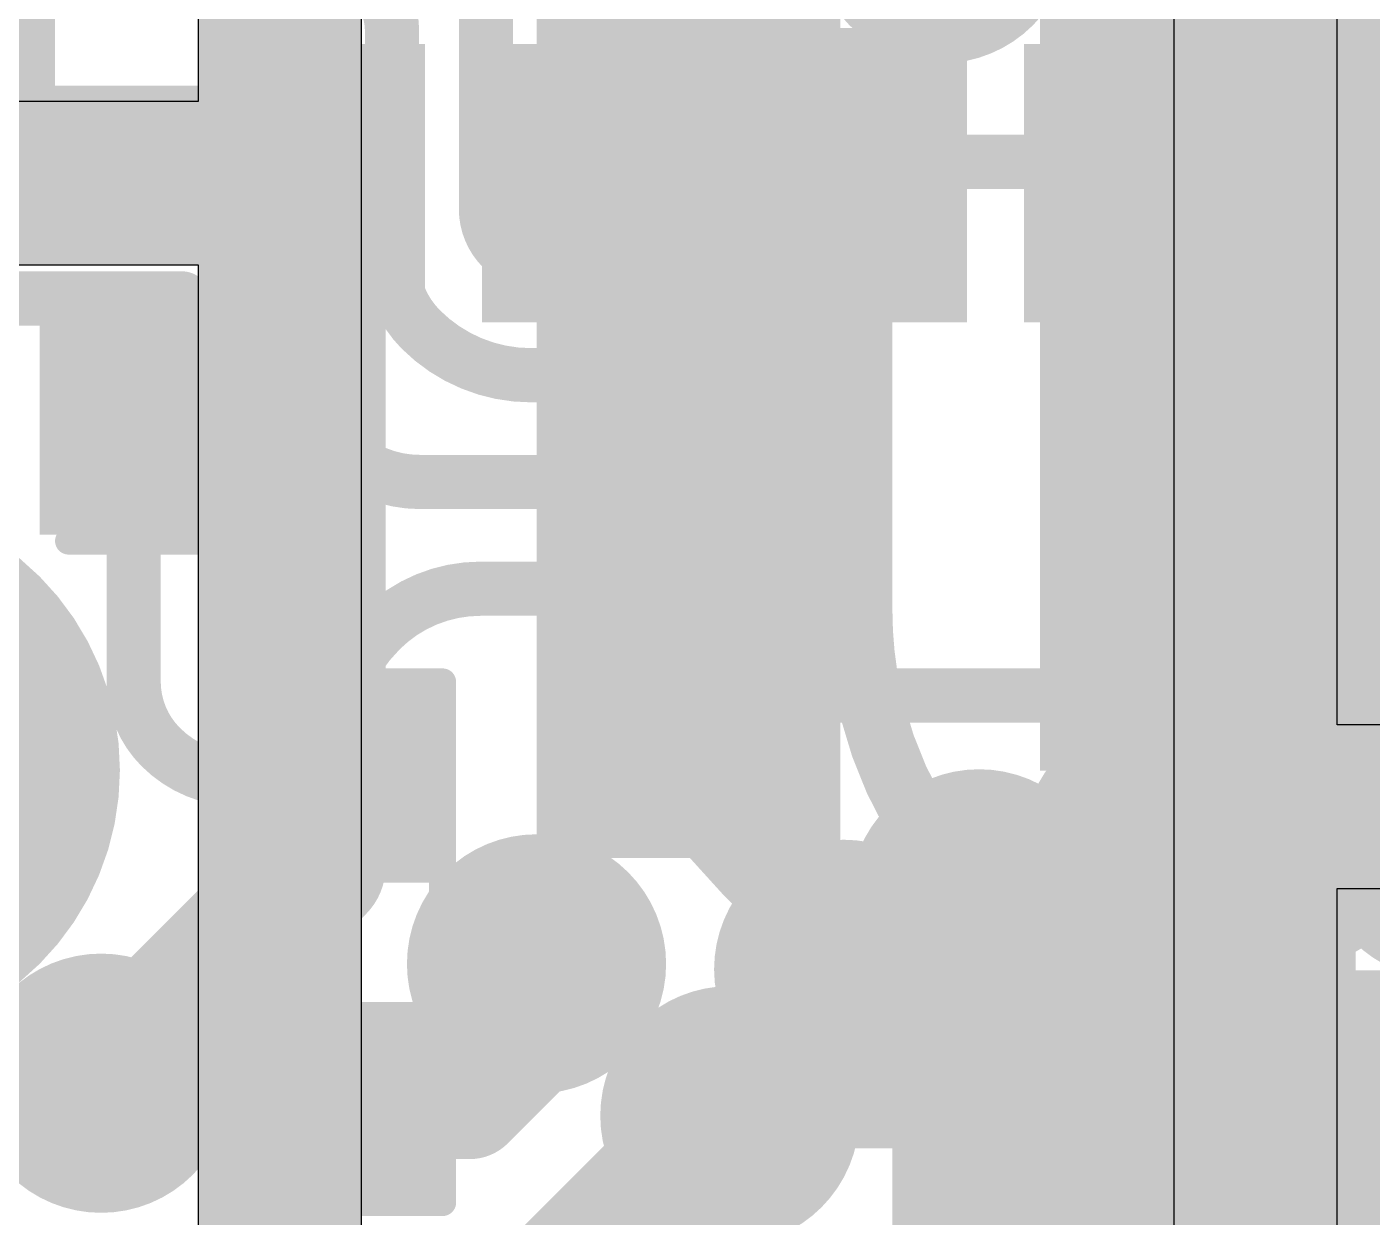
# Model space of a CAD drawing. Header units: millimetres. Extents: x 2.49 to 5.32, y 1.64 to 4.48.
# Drawn here: x 3.6273 to 3.8755, y 2.0143 to 2.2338 of the extents above; entities that cross this region are included whole.
import ezdxf

# ---------------------------------------------------------------- set-up
doc = ezdxf.new("R2010")
doc.units = ezdxf.units.MM
doc.header["$MEASUREMENT"] = 0
for name, color, linetype in [('BottomLayer', 5, 'Continuous'), ('BottomOverlay', 54, 'Continuous'), ('BottomPaste', 16, 'Continuous'), ('BottomSolder', 6, 'Continuous'), ('InternalPlane1', 76, 'Continuous'), ('InternalPlane2', 16, 'Continuous'), ('Mechanical2', 216, 'Continuous'), ('MultiLayer', 9, 'Continuous'), ('TopLayer', 1, 'Continuous'), ('TopOverlay', 2, 'Continuous'), ('TopPaste', 8, 'Continuous'), ('TopSolder', 216, 'Continuous'), ('ViaHoleLayer', 16, 'Continuous')]:
    doc.layers.add(name, color=color, linetype=linetype)

# ---------------------------------------------------------------- blocks, each defined once
blk = doc.blocks.new('M55_7012042R_B_4')
at = {"layer": 'BottomLayer'}
for points in [[(0.00925, -0.12992), (0.04075, -0.12992), (0.00925, -0.08661), (0.04075, -0.08661)], [(0.05925, -0.12992), (0.09075, -0.12992), (0.05925, -0.08661), (0.09075, -0.08661)], [(0.10925, -0.12992), (0.14075, -0.12992), (0.10925, -0.08661), (0.14075, -0.08661)], [(0.15925, -0.12992), (0.19075, -0.12992), (0.15925, -0.08661), (0.19075, -0.08661)], [(0.20925, -0.12992), (0.24075, -0.12992), (0.20925, -0.08661), (0.24075, -0.08661)]]:
    blk.add_solid(points, dxfattribs=at)
at = {"layer": 'BottomOverlay', "const_width": 0.01}
blk.add_lwpolyline([(0.292, -0.087), (0.25, -0.087)], dxfattribs=at)
at = {"layer": 'BottomOverlay', "const_width": 0.005}
blk.add_lwpolyline([(0.2475, -0.087, 1), (0.2525, -0.087, 1)], format="xyb", close=True, dxfattribs=at)
at = {"layer": 'BottomPaste'}
for points in [[(0.00925, -0.12992), (0.04075, -0.12992), (0.00925, -0.08661), (0.04075, -0.08661)], [(0.05925, -0.12992), (0.09075, -0.12992), (0.05925, -0.08661), (0.09075, -0.08661)], [(0.10925, -0.12992), (0.14075, -0.12992), (0.10925, -0.08661), (0.14075, -0.08661)], [(0.15925, -0.12992), (0.19075, -0.12992), (0.15925, -0.08661), (0.19075, -0.08661)], [(0.20925, -0.12992), (0.24075, -0.12992), (0.20925, -0.08661), (0.24075, -0.08661)]]:
    blk.add_solid(points, dxfattribs=at)
at = {"layer": 'BottomSolder'}
for points in [[(0.00525, -0.13392), (0.04475, -0.13392), (0.00525, -0.08261), (0.04475, -0.08261)], [(0.05525, -0.13392), (0.09475, -0.13392), (0.05525, -0.08261), (0.09475, -0.08261)], [(0.10525, -0.13392), (0.14475, -0.13392), (0.10525, -0.08261), (0.14475, -0.08261)], [(0.15525, -0.13392), (0.19475, -0.13392), (0.15525, -0.08261), (0.19475, -0.08261)], [(0.20525, -0.13392), (0.24475, -0.13392), (0.20525, -0.08261), (0.24475, -0.08261)]]:
    blk.add_solid(points, dxfattribs=at)
at = {"layer": 'InternalPlane1', "const_width": 0.05048}
blk.add_lwpolyline([(0.28677, 0, 1), (0.33725, 0, 1)], format="xyb", close=True, dxfattribs=at)
blk = doc.blocks.new('48__________7_7__35')
at = {"layer": 'TopLayer'}
for points in [[(-0.09843, 0.09843), (-0.09843, -0.09843), (0.09843, 0.09843), (0.09843, -0.09843)], [(-0.19134, 0.03583), (-0.19134, 0.02323), (-0.14331, 0.03583), (-0.14331, 0.02323)], [(-0.19134, 0.01614), (-0.19134, 0.00354), (-0.14331, 0.01614), (-0.14331, 0.00354)], [(-0.19134, -0.00354), (-0.19134, -0.01614), (-0.14331, -0.00354), (-0.14331, -0.01614)], [(-0.19134, -0.02323), (-0.19134, -0.03583), (-0.14331, -0.02323), (-0.14331, -0.03583)], [(-0.19134, -0.04291), (-0.19134, -0.05551), (-0.14331, -0.04291), (-0.14331, -0.05551)], [(-0.19134, -0.0626), (-0.19134, -0.0752), (-0.14331, -0.0626), (-0.14331, -0.0752)], [(-0.19134, -0.08228), (-0.19134, -0.09488), (-0.14331, -0.08228), (-0.14331, -0.09488)], [(-0.19134, -0.10197), (-0.19134, -0.11457), (-0.14331, -0.10197), (-0.14331, -0.11457)], [(-0.11457, -0.14331), (-0.11457, -0.19134), (-0.10197, -0.14331), (-0.10197, -0.19134)], [(-0.09488, -0.14331), (-0.09488, -0.19134), (-0.08228, -0.14331), (-0.08228, -0.19134)], [(-0.0752, -0.14331), (-0.0752, -0.19134), (-0.0626, -0.14331), (-0.0626, -0.19134)], [(-0.05551, -0.14331), (-0.05551, -0.19134), (-0.04291, -0.14331), (-0.04291, -0.19134)]]:
    blk.add_solid(points, dxfattribs=at)
at = {"layer": 'TopOverlay', "const_width": 0.005}
blk.add_lwpolyline([(-0.157, -0.124), (-0.124, -0.157)], dxfattribs=at)
at = {"layer": 'TopOverlay', "const_width": 0.0025}
for points in [[(-0.15825, -0.124, 1), (-0.15575, -0.124, 1)], [(-0.12525, -0.157, 1), (-0.12275, -0.157, 1)]]:
    blk.add_lwpolyline(points, format="xyb", close=True, dxfattribs=at)
at = {"layer": 'TopPaste'}
for points in [[(-0.09843, 0.09843), (-0.09843, -0.09843), (0.09843, 0.09843), (0.09843, -0.09843)], [(-0.19134, 0.03583), (-0.19134, 0.02323), (-0.14331, 0.03583), (-0.14331, 0.02323)], [(-0.19134, 0.01614), (-0.19134, 0.00354), (-0.14331, 0.01614), (-0.14331, 0.00354)], [(-0.19134, -0.00354), (-0.19134, -0.01614), (-0.14331, -0.00354), (-0.14331, -0.01614)], [(-0.19134, -0.02323), (-0.19134, -0.03583), (-0.14331, -0.02323), (-0.14331, -0.03583)], [(-0.19134, -0.04291), (-0.19134, -0.05551), (-0.14331, -0.04291), (-0.14331, -0.05551)], [(-0.19134, -0.0626), (-0.19134, -0.0752), (-0.14331, -0.0626), (-0.14331, -0.0752)], [(-0.19134, -0.08228), (-0.19134, -0.09488), (-0.14331, -0.08228), (-0.14331, -0.09488)], [(-0.19134, -0.10197), (-0.19134, -0.11457), (-0.14331, -0.10197), (-0.14331, -0.11457)], [(-0.11457, -0.14331), (-0.11457, -0.19134), (-0.10197, -0.14331), (-0.10197, -0.19134)], [(-0.09488, -0.14331), (-0.09488, -0.19134), (-0.08228, -0.14331), (-0.08228, -0.19134)], [(-0.0752, -0.14331), (-0.0752, -0.19134), (-0.0626, -0.14331), (-0.0626, -0.19134)], [(-0.05551, -0.14331), (-0.05551, -0.19134), (-0.04291, -0.14331), (-0.04291, -0.19134)]]:
    blk.add_solid(points, dxfattribs=at)
at = {"layer": 'TopSolder'}
for points in [[(-0.10243, 0.10243), (-0.10243, -0.10243), (0.10243, 0.10243), (0.10243, -0.10243)], [(-0.19534, 0.03983), (-0.19534, 0.01923), (-0.13931, 0.03983), (-0.13931, 0.01923)], [(-0.19534, 0.02014), (-0.19534, -0.00046), (-0.13931, 0.02014), (-0.13931, -0.00046)], [(-0.19534, 0.00046), (-0.19534, -0.02014), (-0.13931, 0.00046), (-0.13931, -0.02014)], [(-0.19534, -0.01923), (-0.19534, -0.03983), (-0.13931, -0.01923), (-0.13931, -0.03983)], [(-0.19534, -0.03891), (-0.19534, -0.05951), (-0.13931, -0.03891), (-0.13931, -0.05951)], [(-0.19534, -0.0586), (-0.19534, -0.0792), (-0.13931, -0.0586), (-0.13931, -0.0792)], [(-0.19534, -0.07828), (-0.19534, -0.09888), (-0.13931, -0.07828), (-0.13931, -0.09888)], [(-0.19534, -0.09797), (-0.19534, -0.11857), (-0.13931, -0.09797), (-0.13931, -0.11857)], [(-0.11857, -0.13931), (-0.11857, -0.19534), (-0.09797, -0.13931), (-0.09797, -0.19534)], [(-0.09888, -0.13931), (-0.09888, -0.19534), (-0.07828, -0.13931), (-0.07828, -0.19534)], [(-0.0792, -0.13931), (-0.0792, -0.19534), (-0.0586, -0.13931), (-0.0586, -0.19534)], [(-0.05951, -0.13931), (-0.05951, -0.19534), (-0.03891, -0.13931), (-0.03891, -0.19534)]]:
    blk.add_solid(points, dxfattribs=at)
blk = doc.blocks.new('R__0603_59')
at = {"layer": 'TopLayer'}
for points in [[(-0.045, 0.0175), (-0.045, -0.0175), (-0.015, 0.0175), (-0.015, -0.0175)], [(0.015, 0.0175), (0.015, -0.0175), (0.045, 0.0175), (0.045, -0.0175)]]:
    blk.add_solid(points, dxfattribs=at)
at = {"layer": 'TopOverlay', "const_width": 0.005}
for points in [[(-0.048, 0.021), (0.048, 0.021)], [(-0.048, 0.021), (-0.048, -0.021)], [(0.048, 0.021), (0.048, -0.021)], [(-0.048, -0.021), (0.048, -0.021)]]:
    blk.add_lwpolyline(points, dxfattribs=at)
at = {"layer": 'TopOverlay', "const_width": 0.0025}
for points in [[(-0.04925, 0.021, 1), (-0.04675, 0.021, 1)], [(-0.04925, 0.021, 1), (-0.04675, 0.021, 1)], [(0.04675, 0.021, 1), (0.04925, 0.021, 1)], [(0.04675, 0.021, 1), (0.04925, 0.021, 1)], [(-0.04925, -0.021, 1), (-0.04675, -0.021, 1)], [(-0.04925, -0.021, 1), (-0.04675, -0.021, 1)], [(0.04675, -0.021, 1), (0.04925, -0.021, 1)], [(0.04675, -0.021, 1), (0.04925, -0.021, 1)]]:
    blk.add_lwpolyline(points, format="xyb", close=True, dxfattribs=at)
at = {"layer": 'TopPaste'}
for points in [[(-0.045, 0.0175), (-0.045, -0.0175), (-0.015, 0.0175), (-0.015, -0.0175)], [(0.015, 0.0175), (0.015, -0.0175), (0.045, 0.0175), (0.045, -0.0175)]]:
    blk.add_solid(points, dxfattribs=at)
at = {"layer": 'TopSolder'}
for points in [[(-0.049, 0.0215), (-0.049, -0.0215), (-0.011, 0.0215), (-0.011, -0.0215)], [(0.011, 0.0215), (0.011, -0.0215), (0.049, 0.0215), (0.049, -0.0215)]]:
    blk.add_solid(points, dxfattribs=at)
blk = doc.blocks.new('R__0603_60')
at = {"layer": 'TopLayer'}
for points in [[(-0.045, 0.0175), (-0.045, -0.0175), (-0.015, 0.0175), (-0.015, -0.0175)], [(0.015, 0.0175), (0.015, -0.0175), (0.045, 0.0175), (0.045, -0.0175)]]:
    blk.add_solid(points, dxfattribs=at)
at = {"layer": 'TopOverlay', "const_width": 0.005}
for points in [[(-0.048, 0.021), (0.048, 0.021)], [(-0.048, -0.021), (-0.048, 0.021)], [(0.048, -0.021), (0.048, 0.021)], [(-0.048, -0.021), (0.048, -0.021)]]:
    blk.add_lwpolyline(points, dxfattribs=at)
at = {"layer": 'TopOverlay', "const_width": 0.0025}
for points in [[(-0.04925, 0.021, 1), (-0.04675, 0.021, 1)], [(-0.04925, 0.021, 1), (-0.04675, 0.021, 1)], [(0.04675, 0.021, 1), (0.04925, 0.021, 1)], [(0.04675, 0.021, 1), (0.04925, 0.021, 1)], [(-0.04925, -0.021, 1), (-0.04675, -0.021, 1)], [(-0.04925, -0.021, 1), (-0.04675, -0.021, 1)], [(0.04675, -0.021, 1), (0.04925, -0.021, 1)], [(0.04675, -0.021, 1), (0.04925, -0.021, 1)]]:
    blk.add_lwpolyline(points, format="xyb", close=True, dxfattribs=at)
at = {"layer": 'TopPaste'}
for points in [[(-0.045, 0.0175), (-0.045, -0.0175), (-0.015, 0.0175), (-0.015, -0.0175)], [(0.015, 0.0175), (0.015, -0.0175), (0.045, 0.0175), (0.045, -0.0175)]]:
    blk.add_solid(points, dxfattribs=at)
at = {"layer": 'TopSolder'}
for points in [[(-0.049, 0.0215), (-0.049, -0.0215), (-0.011, 0.0215), (-0.011, -0.0215)], [(0.011, 0.0215), (0.011, -0.0215), (0.049, 0.0215), (0.049, -0.0215)]]:
    blk.add_solid(points, dxfattribs=at)
blk = doc.blocks.new('C___0603_98')
at = {"layer": 'TopLayer'}
for points in [[(-0.045, 0.0175), (-0.045, -0.0175), (-0.015, 0.0175), (-0.015, -0.0175)], [(0.015, 0.0175), (0.015, -0.0175), (0.045, 0.0175), (0.045, -0.0175)]]:
    blk.add_solid(points, dxfattribs=at)
at = {"layer": 'TopOverlay', "const_width": 0.005}
for points in [[(-0.049, 0.021), (-0.018, 0.021)], [(-0.049, -0.021), (-0.049, 0.021)], [(0.018, 0.021), (0.049, 0.021)], [(0.049, -0.021), (0.049, 0.021)], [(-0.049, -0.021), (-0.018, -0.021)], [(0.018, -0.021), (0.049, -0.021)]]:
    blk.add_lwpolyline(points, dxfattribs=at)
at = {"layer": 'TopOverlay', "const_width": 0.0025}
for points in [[(-0.05025, 0.021, 1), (-0.04775, 0.021, 1)], [(-0.05025, 0.021, 1), (-0.04775, 0.021, 1)], [(-0.01925, 0.021, 1), (-0.01675, 0.021, 1)], [(0.01675, 0.021, 1), (0.01925, 0.021, 1)], [(0.04775, 0.021, 1), (0.05025, 0.021, 1)], [(0.04775, 0.021, 1), (0.05025, 0.021, 1)], [(-0.05025, -0.021, 1), (-0.04775, -0.021, 1)], [(-0.05025, -0.021, 1), (-0.04775, -0.021, 1)], [(-0.01925, -0.021, 1), (-0.01675, -0.021, 1)], [(0.01675, -0.021, 1), (0.01925, -0.021, 1)], [(0.04775, -0.021, 1), (0.05025, -0.021, 1)], [(0.04775, -0.021, 1), (0.05025, -0.021, 1)]]:
    blk.add_lwpolyline(points, format="xyb", close=True, dxfattribs=at)
at = {"layer": 'TopPaste'}
for points in [[(-0.045, 0.0175), (-0.045, -0.0175), (-0.015, 0.0175), (-0.015, -0.0175)], [(0.015, 0.0175), (0.015, -0.0175), (0.045, 0.0175), (0.045, -0.0175)]]:
    blk.add_solid(points, dxfattribs=at)
at = {"layer": 'TopSolder'}
for points in [[(-0.04736, 0.01986), (-0.04736, -0.01986), (-0.01264, 0.01986), (-0.01264, -0.01986)], [(0.01264, 0.01986), (0.01264, -0.01986), (0.04736, 0.01986), (0.04736, -0.01986)]]:
    blk.add_solid(points, dxfattribs=at)

msp = doc.modelspace()

# ---------------------------------------------------------------- linework, layer by layer
at = {"layer": 'BottomLayer'}
for points, const_width in [([(3.681, 2.079), (3.681, 2.205)], 0.025), ([(3.731, 2.205), (3.731, 2.212)], 0.012), ([(3.831, 2.212), (3.832, 2.211)], 0.012), ([(3.831, 2.21), (3.832, 2.211)], 0.012), ([(3.831, 2.205), (3.831, 2.21)], 0.012), ([(3.731, 2.14842), (3.731, 2.205)], 0.012), ([(3.781, 2.12611), (3.781, 2.205)], 0.012), ([(3.831, 2.09266), (3.831, 2.205)], 0.012), ([(3.641, 2.039), (3.681, 2.079)], 0.025), ([(3.76029, 2.07771), (3.778, 2.06)], 0.012), ([(3.757, 2.033), (4.063, 2.033)], 0.012)]:
    msp.add_lwpolyline(points, dxfattribs=dict(at, const_width=const_width))
for points, const_width in [([(3.67475, 2.205, 1), (3.68725, 2.205, 1)], 0.0125), ([(3.728, 2.212, 1), (3.734, 2.212, 1)], 0.006), ([(3.828, 2.212, 1), (3.834, 2.212, 1)], 0.006), ([(3.829, 2.211, 1), (3.835, 2.211, 1)], 0.006), ([(3.829, 2.211, 1), (3.835, 2.211, 1)], 0.006), ([(3.828, 2.21, 1), (3.834, 2.21, 1)], 0.006), ([(3.828, 2.21, 1), (3.834, 2.21, 1)], 0.006), ([(3.728, 2.205, 1), (3.734, 2.205, 1)], 0.006), ([(3.728, 2.205, 1), (3.734, 2.205, 1)], 0.006), ([(3.778, 2.205, 1), (3.784, 2.205, 1)], 0.006), ([(3.828, 2.205, 1), (3.834, 2.205, 1)], 0.006), ([(3.828, 2.205, 1), (3.834, 2.205, 1)], 0.006), ([(3.85157, 2.163, 1), (3.86043, 2.163, 1)], 0.00886), ([(3.728, 2.14842, 1), (3.734, 2.14842, 1)], 0.006), ([(3.728, 2.14842, 1), (3.734, 2.14842, 1)], 0.006), ([(3.72857, 2.13776, 1), (3.73457, 2.13776, 1)], 0.006), ([(3.72857, 2.13776, 1), (3.73457, 2.13776, 1)], 0.006), ([(3.85157, 2.128, 1), (3.86043, 2.128, 1)], 0.00886), ([(3.778, 2.12611, 1), (3.784, 2.12611, 1)], 0.006), ([(3.778, 2.12611, 1), (3.784, 2.12611, 1)], 0.006), ([(3.77894, 2.11425, 1), (3.78494, 2.11425, 1)], 0.006), ([(3.77894, 2.11425, 1), (3.78494, 2.11425, 1)], 0.006), ([(3.828, 2.09266, 1), (3.834, 2.09266, 1)], 0.006), ([(3.828, 2.09266, 1), (3.834, 2.09266, 1)], 0.006), ([(3.85707, 2.0845, 1), (3.86593, 2.0845, 1)], 0.00886), ([(3.67475, 2.079, 1), (3.68725, 2.079, 1)], 0.0125), ([(3.67475, 2.079, 1), (3.68725, 2.079, 1)], 0.0125), ([(3.83057, 2.083, 1), (3.83943, 2.083, 1)], 0.00886), ([(3.832, 2.083, 1), (3.838, 2.083, 1)], 0.006), ([(3.859, 2.0845, 1), (3.864, 2.0845, 1)], 0.005), ([(3.75729, 2.07771, 1), (3.76329, 2.07771, 1)], 0.006), ([(3.75729, 2.07771, 1), (3.76329, 2.07771, 1)], 0.006), ([(3.79857, 2.073, 1), (3.80743, 2.073, 1)], 0.00886), ([(3.8, 2.073, 1), (3.806, 2.073, 1)], 0.006), ([(3.71543, 2.061, 1), (3.72724, 2.061, 1)], 0.01181), ([(3.77357, 2.06, 1), (3.78243, 2.06, 1)], 0.00886), ([(3.775, 2.06, 1), (3.781, 2.06, 1)], 0.006), ([(3.63475, 2.039, 1), (3.64725, 2.039, 1)], 0.0125), ([(3.63657, 2.039, 1), (3.64543, 2.039, 1)], 0.00886), ([(3.75109, 2.033, 1), (3.76291, 2.033, 1)], 0.01181), ([(3.754, 2.033, 1), (3.76, 2.033, 1)], 0.006)]:
    msp.add_lwpolyline(points, format="xyb", close=True, dxfattribs=dict(at, const_width=const_width))
for points, const_width in [([(3.73157, 2.13776, -0.026721), (3.731, 2.14842)], 0.012), ([(3.76029, 2.07771, -0.171281), (3.73157, 2.13776)], 0.012), ([(3.881, 2.13158, -0.198912), (3.8615, 2.0845)], 0.01), ([(3.78194, 2.11425, -0.039656), (3.781, 2.12611)], 0.012), ([(3.803, 2.073, -0.15801), (3.78194, 2.11425)], 0.012), ([(3.835, 2.083, -0.198912), (3.831, 2.09266)], 0.012)]:
    msp.add_lwpolyline(points, format="xyb", dxfattribs=dict(at, const_width=const_width))
at = {"layer": 'BottomSolder'}
for points, const_width in [([(3.84957, 2.163, 1), (3.86243, 2.163, 1)], 0.01286), ([(3.84957, 2.128, 1), (3.86243, 2.128, 1)], 0.01286), ([(3.85507, 2.0845, 1), (3.86793, 2.0845, 1)], 0.01286), ([(3.82857, 2.083, 1), (3.84143, 2.083, 1)], 0.01286), ([(3.79657, 2.073, 1), (3.80943, 2.073, 1)], 0.01286), ([(3.71343, 2.061, 1), (3.72924, 2.061, 1)], 0.01581), ([(3.77157, 2.06, 1), (3.78443, 2.06, 1)], 0.01286), ([(3.63457, 2.039, 1), (3.64743, 2.039, 1)], 0.01286), ([(3.74909, 2.033, 1), (3.76491, 2.033, 1)], 0.01581)]:
    msp.add_lwpolyline(points, format="xyb", close=True, dxfattribs=dict(at, const_width=const_width))
at = {"layer": 'InternalPlane1'}
for p, q in [((3.65893, 2.275), (3.65893, 2.22007)), ((3.86907, 2.10507), (3.86907, 2.275)), ((3.68907, 1.78107), (3.68907, 2.25993)), ((3.83893, 2.25993), (3.83893, 1.78107)), ((3.65893, 2.22007), (3.50673, 2.22007)), ((3.49166, 2.18993), (3.65893, 2.18993)), ((3.65893, 2.18993), (3.65893, 1.766)), ((4.17493, 2.10507), (3.86907, 2.10507)), ((3.86907, 1.766), (3.86907, 2.07493)), ((3.86907, 2.07493), (4.19, 2.07493))]:
    msp.add_line(p, q, dxfattribs=at)
at = {"layer": 'InternalPlane1', "const_width": 0.03}
for points in [[(3.674, 1.766), (3.674, 2.275)], [(3.854, 1.766), (3.854, 2.275)], [(3.49166, 2.205), (3.674, 2.205)], [(3.674, 2.193), (3.674, 2.205)], [(3.856, 2.094), (3.86, 2.09)], [(3.86, 2.09), (4.19, 2.09)]]:
    msp.add_lwpolyline(points, dxfattribs=at)
at = {"layer": 'InternalPlane1'}
for points, const_width in [([(3.6665, 2.205, 1), (3.6815, 2.205, 1)], 0.015), ([(3.6665, 2.205, 1), (3.6815, 2.205, 1)], 0.015), ([(3.6665, 2.193, 1), (3.6815, 2.193, 1)], 0.015), ([(3.84405, 2.163, 1), (3.86795, 2.163, 1)], 0.02391), ([(3.84405, 2.128, 1), (3.86795, 2.128, 1)], 0.02391), ([(3.84955, 2.0845, 1), (3.87345, 2.0845, 1)], 0.02391), ([(3.8485, 2.094, 1), (3.8635, 2.094, 1)], 0.015), ([(3.82305, 2.083, 1), (3.84695, 2.083, 1)], 0.02391), ([(3.8525, 2.09, 1), (3.8675, 2.09, 1)], 0.015), ([(3.8525, 2.09, 1), (3.8675, 2.09, 1)], 0.015), ([(3.87705, 2.082, 1), (3.90095, 2.082, 1)], 0.02391), ([(3.79105, 2.073, 1), (3.81495, 2.073, 1)], 0.02391), ([(3.70938, 2.061, 1), (3.73329, 2.061, 1)], 0.02391), ([(3.76605, 2.06, 1), (3.78995, 2.06, 1)], 0.02391), ([(3.74505, 2.033, 1), (3.76895, 2.033, 1)], 0.02391)]:
    msp.add_lwpolyline(points, format="xyb", close=True, dxfattribs=dict(at, const_width=const_width))
at = {"layer": 'InternalPlane2', "const_width": 0.02391}
for points in [[(3.78405, 2.251, 1), (3.80795, 2.251, 1)], [(3.84955, 2.0845, 1), (3.87345, 2.0845, 1)], [(3.82305, 2.083, 1), (3.84695, 2.083, 1)], [(3.87705, 2.082, 1), (3.90095, 2.082, 1)], [(3.79105, 2.073, 1), (3.81495, 2.073, 1)], [(3.76605, 2.06, 1), (3.78995, 2.06, 1)], [(3.62905, 2.039, 1), (3.65295, 2.039, 1)], [(3.74505, 2.033, 1), (3.76895, 2.033, 1)]]:
    msp.add_lwpolyline(points, format="xyb", close=True, dxfattribs=at)
at = {"layer": 'Mechanical2', "const_width": 0.015}
msp.add_lwpolyline([(5.30364, 3.062, 1), (2.50836, 3.062, 1)], format="xyb", close=True, dxfattribs=at)
at = {"layer": 'MultiLayer'}
for points, const_width in [([(3.85157, 2.163, 1), (3.86043, 2.163, 1)], 0.00886), ([(3.85157, 2.128, 1), (3.86043, 2.128, 1)], 0.00886), ([(3.85707, 2.0845, 1), (3.86593, 2.0845, 1)], 0.00886), ([(3.83057, 2.083, 1), (3.83943, 2.083, 1)], 0.00886), ([(3.79857, 2.073, 1), (3.80743, 2.073, 1)], 0.00886), ([(3.71543, 2.061, 1), (3.72724, 2.061, 1)], 0.01181), ([(3.77357, 2.06, 1), (3.78243, 2.06, 1)], 0.00886), ([(3.63657, 2.039, 1), (3.64543, 2.039, 1)], 0.00886), ([(3.75109, 2.033, 1), (3.76291, 2.033, 1)], 0.01181)]:
    msp.add_lwpolyline(points, format="xyb", close=True, dxfattribs=dict(at, const_width=const_width))
at = {"layer": 'TopLayer'}
for points, const_width in [([(3.712, 2.20024), (3.712, 2.24803)], 0.01), ([(3.78563, 2.22863), (3.796, 2.239)], 0.01), ([(3.69467, 2.19088), (3.69467, 2.23315)], 0.01), ([(3.74935, 2.22863), (3.78563, 2.22863)], 0.01), ([(3.612, 2.218), (3.66576, 2.218)], 0.01), ([(3.74935, 2.20894), (3.90683, 2.20894)], 0.01), ([(3.677, 2.17531), (3.677, 2.20534)], 0.01), ([(3.82809, 2.11052), (3.91668, 2.1991)], 0.01), ([(3.72403, 2.18926), (3.74935, 2.18926)], 0.01), ([(3.72034, 2.16957), (3.74935, 2.16957)], 0.01), ([(3.647, 2.11307), (3.647, 2.16)], 0.01), ([(3.69975, 2.14989), (3.74935, 2.14989)], 0.01), ([(3.711, 2.1302), (3.74935, 2.1302)], 0.01), ([(3.74935, 2.09083), (3.74935, 2.11052)], 0.01), ([(3.74935, 2.11052), (3.82809, 2.11052)], 0.01), ([(3.683, 2.095), (3.683, 2.09946)], 0.01), ([(3.66649, 2.095), (3.683, 2.095)], 0.01), ([(3.86746, 2.03178), (3.86746, 2.07654)], 0.01), ([(3.72133, 2.04733), (3.72133, 2.061)], 0.02), ([(3.778, 2.06), (3.80622, 2.03178)], 0.01), ([(3.709, 2.035), (3.72133, 2.04733)], 0.02), ([(3.84778, 2.03178), (3.84778, 2.05215)], 0.01), ([(3.82809, 2.03178), (3.82809, 2.04997)], 0.01), ([(3.72427, 2.00027), (3.757, 2.033)], 0.025), ([(3.677, 2.035), (3.709, 2.035)], 0.02), ([(3.80724, 2.03295), (3.80841, 2.03178)], 0.01), ([(3.80622, 2.03178), (3.80841, 2.03178)], 0.01)]:
    msp.add_lwpolyline(points, dxfattribs=dict(at, const_width=const_width))
at = {"layer": 'TopLayer', "const_width": 0.01}
for points in [[(3.691, 2.242, -0.198912), (3.69467, 2.23315)], [(3.66576, 2.218, -0.198912), (3.673, 2.215)], [(3.673, 2.215, -0.198912), (3.677, 2.20534)], [(3.715, 2.193, -0.198912), (3.712, 2.20024)], [(3.72403, 2.18926, -0.198912), (3.715, 2.193)], [(3.7, 2.178, -0.198912), (3.69467, 2.19088)], [(3.72034, 2.16957, -0.198912), (3.7, 2.178)], [(3.685, 2.156, -0.198912), (3.677, 2.17531)], [(3.69975, 2.14989, -0.198912), (3.685, 2.156)], [(3.69257, 2.12257, -0.198912), (3.711, 2.1302)], [(3.683, 2.09946, -0.198912), (3.69257, 2.12257)], [(3.652, 2.101, -0.198912), (3.647, 2.11307)], [(3.66649, 2.095, -0.198912), (3.652, 2.101)], [(3.835, 2.083, -0.198912), (3.84778, 2.05215)], [(3.8635, 2.0845, -0.036175), (3.86478, 2.08302)], [(3.86478, 2.08302, -0.198912), (3.86746, 2.07654)], [(3.803, 2.073, -0.198912), (3.82178, 2.06522)], [(3.82178, 2.06522, -0.198912), (3.82809, 2.04997)]]:
    msp.add_lwpolyline(points, format="xyb", dxfattribs=at)
at = {"layer": 'TopLayer'}
for points, const_width in [([(3.69217, 2.23315, 1), (3.69717, 2.23315, 1)], 0.005), ([(3.69217, 2.23315, 1), (3.69717, 2.23315, 1)], 0.005), ([(3.74685, 2.22863, 1), (3.75185, 2.22863, 1)], 0.005), ([(3.78313, 2.22863, 1), (3.78813, 2.22863, 1)], 0.005), ([(3.78313, 2.22863, 1), (3.78813, 2.22863, 1)], 0.005), ([(3.66326, 2.218, 1), (3.66826, 2.218, 1)], 0.005), ([(3.66326, 2.218, 1), (3.66826, 2.218, 1)], 0.005), ([(3.6705, 2.215, 1), (3.6755, 2.215, 1)], 0.005), ([(3.6705, 2.215, 1), (3.6755, 2.215, 1)], 0.005), ([(3.74685, 2.20894, 1), (3.75185, 2.20894, 1)], 0.005), ([(3.6745, 2.20534, 1), (3.6795, 2.20534, 1)], 0.005), ([(3.6745, 2.20534, 1), (3.6795, 2.20534, 1)], 0.005), ([(3.7095, 2.20024, 1), (3.7145, 2.20024, 1)], 0.005), ([(3.7095, 2.20024, 1), (3.7145, 2.20024, 1)], 0.005), ([(3.7125, 2.193, 1), (3.7175, 2.193, 1)], 0.005), ([(3.7125, 2.193, 1), (3.7175, 2.193, 1)], 0.005), ([(3.69217, 2.19088, 1), (3.69717, 2.19088, 1)], 0.005), ([(3.69217, 2.19088, 1), (3.69717, 2.19088, 1)], 0.005), ([(3.72153, 2.18926, 1), (3.72653, 2.18926, 1)], 0.005), ([(3.72153, 2.18926, 1), (3.72653, 2.18926, 1)], 0.005), ([(3.74685, 2.18926, 1), (3.75185, 2.18926, 1)], 0.005), ([(3.6975, 2.178, 1), (3.7025, 2.178, 1)], 0.005), ([(3.6975, 2.178, 1), (3.7025, 2.178, 1)], 0.005), ([(3.6745, 2.17531, 1), (3.6795, 2.17531, 1)], 0.005), ([(3.6745, 2.17531, 1), (3.6795, 2.17531, 1)], 0.005), ([(3.71784, 2.16957, 1), (3.72284, 2.16957, 1)], 0.005), ([(3.71784, 2.16957, 1), (3.72284, 2.16957, 1)], 0.005), ([(3.74685, 2.16957, 1), (3.75185, 2.16957, 1)], 0.005), ([(3.85157, 2.163, 1), (3.86043, 2.163, 1)], 0.00886), ([(3.6445, 2.16, 1), (3.6495, 2.16, 1)], 0.005), ([(3.6825, 2.156, 1), (3.6875, 2.156, 1)], 0.005), ([(3.6825, 2.156, 1), (3.6875, 2.156, 1)], 0.005), ([(3.69725, 2.14989, 1), (3.70225, 2.14989, 1)], 0.005), ([(3.69725, 2.14989, 1), (3.70225, 2.14989, 1)], 0.005), ([(3.74685, 2.14989, 1), (3.75185, 2.14989, 1)], 0.005), ([(3.7085, 2.1302, 1), (3.7135, 2.1302, 1)], 0.005), ([(3.7085, 2.1302, 1), (3.7135, 2.1302, 1)], 0.005), ([(3.74685, 2.1302, 1), (3.75185, 2.1302, 1)], 0.005), ([(3.85157, 2.128, 1), (3.86043, 2.128, 1)], 0.00886), ([(3.69007, 2.12257, 1), (3.69507, 2.12257, 1)], 0.005), ([(3.69007, 2.12257, 1), (3.69507, 2.12257, 1)], 0.005), ([(3.6445, 2.11307, 1), (3.6495, 2.11307, 1)], 0.005), ([(3.6445, 2.11307, 1), (3.6495, 2.11307, 1)], 0.005), ([(3.74685, 2.11052, 1), (3.75185, 2.11052, 1)], 0.005), ([(3.74685, 2.11052, 1), (3.75185, 2.11052, 1)], 0.005), ([(3.82559, 2.11052, 1), (3.83059, 2.11052, 1)], 0.005), ([(3.82559, 2.11052, 1), (3.83059, 2.11052, 1)], 0.005), ([(3.6495, 2.101, 1), (3.6545, 2.101, 1)], 0.005), ([(3.6495, 2.101, 1), (3.6545, 2.101, 1)], 0.005), ([(3.6805, 2.09946, 1), (3.6855, 2.09946, 1)], 0.005), ([(3.6805, 2.09946, 1), (3.6855, 2.09946, 1)], 0.005), ([(3.66399, 2.095, 1), (3.66899, 2.095, 1)], 0.005), ([(3.66399, 2.095, 1), (3.66899, 2.095, 1)], 0.005), ([(3.6805, 2.095, 1), (3.6855, 2.095, 1)], 0.005), ([(3.6805, 2.095, 1), (3.6855, 2.095, 1)], 0.005), ([(3.74685, 2.09083, 1), (3.75185, 2.09083, 1)], 0.005), ([(3.85707, 2.0845, 1), (3.86593, 2.0845, 1)], 0.00886), ([(3.83057, 2.083, 1), (3.83943, 2.083, 1)], 0.00886), ([(3.8325, 2.083, 1), (3.8375, 2.083, 1)], 0.005), ([(3.861, 2.0845, 1), (3.866, 2.0845, 1)], 0.005), ([(3.86228, 2.08302, 1), (3.86728, 2.08302, 1)], 0.005), ([(3.86228, 2.08302, 1), (3.86728, 2.08302, 1)], 0.005), ([(3.79857, 2.073, 1), (3.80743, 2.073, 1)], 0.00886), ([(3.86496, 2.07654, 1), (3.86996, 2.07654, 1)], 0.005), ([(3.86496, 2.07654, 1), (3.86996, 2.07654, 1)], 0.005), ([(3.8005, 2.073, 1), (3.8055, 2.073, 1)], 0.005), ([(3.71543, 2.061, 1), (3.72724, 2.061, 1)], 0.01181), ([(3.71633, 2.061, 1), (3.72633, 2.061, 1)], 0.01), ([(3.81928, 2.06522, 1), (3.82428, 2.06522, 1)], 0.005), ([(3.81928, 2.06522, 1), (3.82428, 2.06522, 1)], 0.005), ([(3.77357, 2.06, 1), (3.78243, 2.06, 1)], 0.00886), ([(3.7755, 2.06, 1), (3.7805, 2.06, 1)], 0.005), ([(3.71633, 2.04733, 1), (3.72633, 2.04733, 1)], 0.01), ([(3.71633, 2.04733, 1), (3.72633, 2.04733, 1)], 0.01), ([(3.84528, 2.05215, 1), (3.85028, 2.05215, 1)], 0.005), ([(3.84528, 2.05215, 1), (3.85028, 2.05215, 1)], 0.005), ([(3.82559, 2.04997, 1), (3.83059, 2.04997, 1)], 0.005), ([(3.82559, 2.04997, 1), (3.83059, 2.04997, 1)], 0.005), ([(3.63657, 2.039, 1), (3.64543, 2.039, 1)], 0.00886), ([(3.75075, 2.033, 1), (3.76325, 2.033, 1)], 0.0125), ([(3.672, 2.035, 1), (3.682, 2.035, 1)], 0.01), ([(3.704, 2.035, 1), (3.714, 2.035, 1)], 0.01), ([(3.704, 2.035, 1), (3.714, 2.035, 1)], 0.01), ([(3.75109, 2.033, 1), (3.76291, 2.033, 1)], 0.01181), ([(3.80474, 2.03295, 1), (3.80974, 2.03295, 1)], 0.005), ([(3.80372, 2.03178, 1), (3.80872, 2.03178, 1)], 0.005), ([(3.80372, 2.03178, 1), (3.80872, 2.03178, 1)], 0.005), ([(3.80591, 2.03178, 1), (3.81091, 2.03178, 1)], 0.005), ([(3.80591, 2.03178, 1), (3.81091, 2.03178, 1)], 0.005), ([(3.82559, 2.03178, 1), (3.83059, 2.03178, 1)], 0.005), ([(3.84528, 2.03178, 1), (3.85028, 2.03178, 1)], 0.005), ([(3.86496, 2.03178, 1), (3.86996, 2.03178, 1)], 0.005)]:
    msp.add_lwpolyline(points, format="xyb", close=True, dxfattribs=dict(at, const_width=const_width))
for points in [[(3.725, 2.08948), (3.77304, 2.08948), (3.725, 2.10952), (3.77304, 2.10952)], [(3.81104, 2.00743), (3.81104, 2.05546), (3.787, 2.00743), (3.787, 2.05546)]]:
    msp.add_solid(points, dxfattribs=at)
at = {"layer": 'TopSolder'}
for points, const_width in [([(3.84957, 2.163, 1), (3.86243, 2.163, 1)], 0.01286), ([(3.84957, 2.128, 1), (3.86243, 2.128, 1)], 0.01286), ([(3.85507, 2.0845, 1), (3.86793, 2.0845, 1)], 0.01286), ([(3.82857, 2.083, 1), (3.84143, 2.083, 1)], 0.01286), ([(3.79657, 2.073, 1), (3.80943, 2.073, 1)], 0.01286), ([(3.71343, 2.061, 1), (3.72924, 2.061, 1)], 0.01581), ([(3.77157, 2.06, 1), (3.78443, 2.06, 1)], 0.01286), ([(3.63457, 2.039, 1), (3.64743, 2.039, 1)], 0.01286), ([(3.74909, 2.033, 1), (3.76491, 2.033, 1)], 0.01581)]:
    msp.add_lwpolyline(points, format="xyb", close=True, dxfattribs=dict(at, const_width=const_width))
at = {"layer": 'ViaHoleLayer', "const_width": 0.00591}
for points in [[(3.85305, 2.163, 1), (3.85895, 2.163, 1)], [(3.85305, 2.128, 1), (3.85895, 2.128, 1)], [(3.85855, 2.0845, 1), (3.86445, 2.0845, 1)], [(3.83205, 2.083, 1), (3.83795, 2.083, 1)], [(3.80005, 2.073, 1), (3.80595, 2.073, 1)], [(3.71838, 2.061, 1), (3.72429, 2.061, 1)], [(3.77505, 2.06, 1), (3.78095, 2.06, 1)], [(3.63805, 2.039, 1), (3.64395, 2.039, 1)], [(3.75405, 2.033, 1), (3.75995, 2.033, 1)]]:
    msp.add_lwpolyline(points, format="xyb", close=True, dxfattribs=at)

# ---------------------------------------------------------------- block references
for name, p, rotation in [('48__________7_7__35', (3.91668, 2.1991), 360), ('M55_7012042R_B_4', (3.906, 2.09673), 180), ('R__0603_60', (3.582, 2.218), 360), ('C___0603_98', (3.617, 2.16), 360), ('R__0603_59', (3.683, 2.065), 90)]:
    msp.add_blockref(name, p, dxfattribs=dict(rotation=rotation))

doc.saveas('drawing.dxf')
